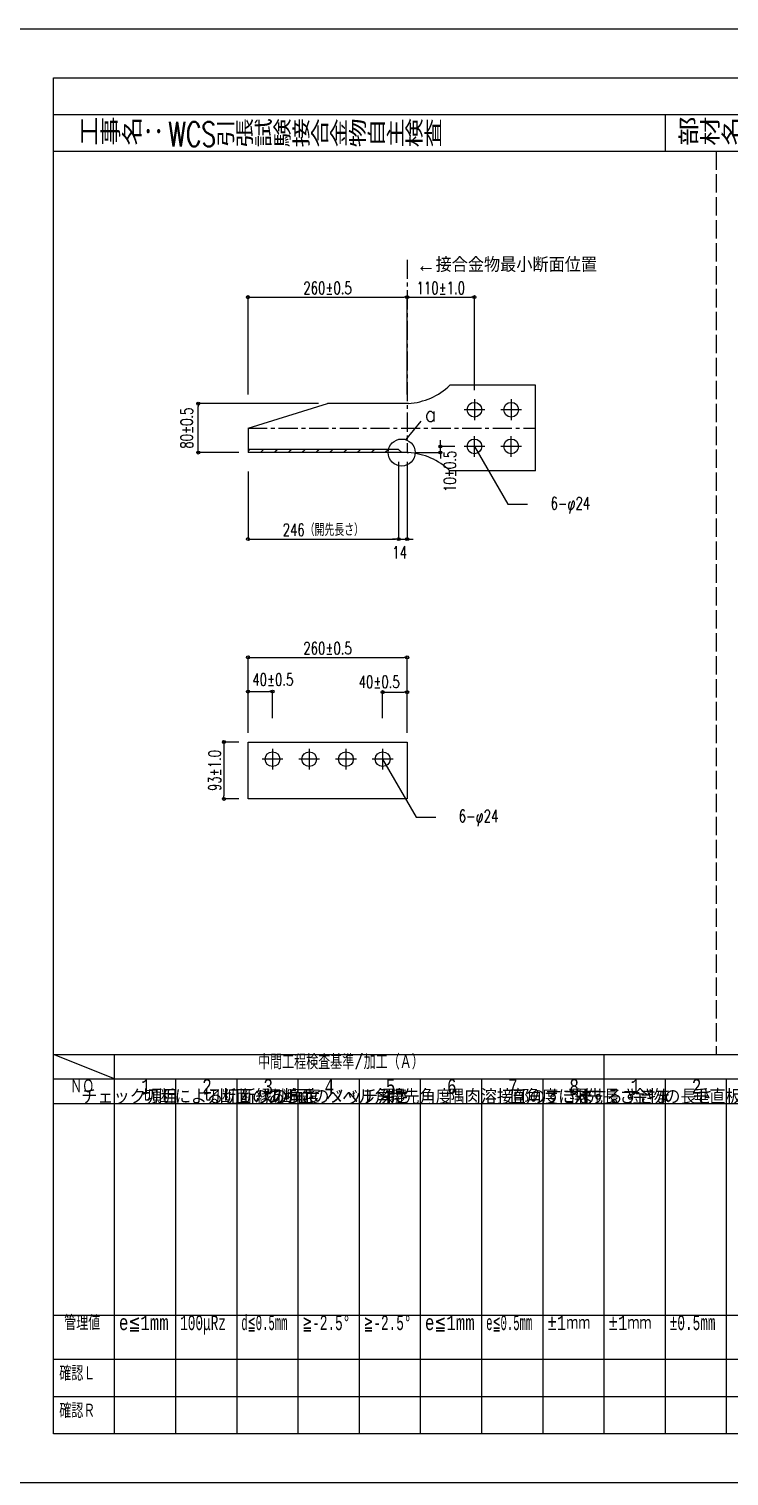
# Model space of a CAD drawing. Header units: millimetres. Extents: x 0 to 29624, y 0 to 14691.
# Drawn here: x 3404 to 4548, y 7139 to 9504 of the extents above; entities that cross this region are included whole.
import ezdxf
from ezdxf.enums import TextEntityAlignment as Align

# ---------------------------------------------------------------- set-up
doc = ezdxf.new("R2010")
doc.units = ezdxf.units.MM
doc.header["$LTSCALE"] = 5
for name, pattern in [('CENTER1', [10, 6.25, -1.25, 1.25, -1.25]), ('DASHED', [7.5, 6, -1.5]), ('JIS_08_50', [53, 50, -1.125, 0.75, -1.125])]:
    doc.linetypes.add(name, pattern=pattern)
doc.layers.get('0').update_dxf_attribs({"color": 255})
doc.layers.get('DEFPOINTS').update_dxf_attribs({"color": 255})
for name, color, linetype in [('CENTER', 2, 'JIS_08_50'), ('LAYER6', 7, 'Continuous'), ('寸法', 4, 'Continuous'), ('文字', 7, 'Continuous'), ('金物', 142, 'Continuous')]:
    doc.layers.add(name, color=color, linetype=linetype)
doc.styles.add('DLSTANDARD1', font='monotxt.shx', dxfattribs={"width": 0.6, "bigfont": 'extfont'})
doc.styles.add('KANJI', font='simplex.shx', dxfattribs={"width": 0.7, "bigfont": 'extfont2.shx'})
doc.styles.get("Standard").update_dxf_attribs({"font": 'simplex.shx', "width": 0.7, "height": 2.5, "bigfont": '@extfont2.shx'})
doc.styles.add('SUNPOU', font='simplex.shx', dxfattribs={"width": 0.7, "bigfont": 'extfont2.shx'})
doc.styles.add('TATEGAKI', font='txt', dxfattribs={"bigfont": 'bigfont.shx'})
doc.dimstyles.new('一般寸法-小さめ', dxfattribs={"dimscale": 10, "dimtxt": 2, "dimasz": 0.5, "dimexe": 0.125, "dimexo": 1.5, "dimgap": 0.5, "dimtad": 1, "dimtxsty": 'KANJI', "dimblk": 'ORIGIN', "dimcen": 0, "dimclrd": 256, "dimclre": 256, "dimclrt": 256, "dimadec": 0, "dimazin": 0, "dimtfac": 1, "dimtmove": 2, "dimatfit": 2, "dimfxl": 0, "dimtolj": 2, "dimlwd": 5, "dimlwe": 5, "dimarcsym": 0})

# ---------------------------------------------------------------- blocks, each defined once
blk = doc.blocks.new('_Origin')
at = {"color": 0, "linetype": 'ByBlock', "lineweight": -2}
blk.add_line((0, 0), (-1, 0), dxfattribs=at)
blk.add_circle((0, 0), 0.5, dxfattribs=at)
blk = doc.blocks.new('*D549')
at = {"layer": 'DEFPOINTS', "color": 0, "ltscale": 4, "transparency": 16777216}
for p in [(4132, 9065.6), (4132, 8898.7), (4022, 8891.7)]:
    blk.add_point(p, dxfattribs=at)
at = {"layer": '寸法', "lineweight": 5, "ltscale": 4, "transparency": 16777216}
for p, q in [((4022, 8906.7), (4022, 9066.9)), ((4027, 9065.6), (4127, 9065.6)), ((4132, 8913.7), (4132, 9066.9))]:
    blk.add_line(p, q, dxfattribs=at)
at = {"layer": '寸法', "lineweight": 5, "ltscale": 4, "transparency": 16777216, "xscale": 5, "yscale": 5, "zscale": 5, "rotation": 180}
blk.add_blockref('_Origin', (4022, 9065.6), dxfattribs=at)
at = {"layer": '寸法', "lineweight": 5, "ltscale": 4, "transparency": 16777216, "xscale": 5, "yscale": 5, "zscale": 5}
blk.add_blockref('_Origin', (4132, 9065.6), dxfattribs=at)
at = {"layer": '寸法', "ltscale": 4, "transparency": 16777216, "insert": (4077, 9080.6), "char_height": 20, "attachment_point": 5, "style": 'KANJI'}
blk.add_mtext('\\A2;110±1.0', dxfattribs=at)
blk = doc.blocks.new('*D550')
at = {"layer": 'DEFPOINTS', "color": 0, "ltscale": 4, "transparency": 16777216}
for p in [(4022, 9065.6), (4022, 8921.7), (3762, 8891.7)]:
    blk.add_point(p, dxfattribs=at)
at = {"layer": '寸法', "lineweight": 5, "ltscale": 4, "transparency": 16777216}
for p, q in [((3762, 8906.7), (3762, 9066.9)), ((3767, 9065.6), (4017, 9065.6)), ((4022, 8936.7), (4022, 9066.9))]:
    blk.add_line(p, q, dxfattribs=at)
at = {"layer": '寸法', "lineweight": 5, "ltscale": 4, "transparency": 16777216, "xscale": 5, "yscale": 5, "zscale": 5, "rotation": 180}
blk.add_blockref('_Origin', (3762, 9065.6), dxfattribs=at)
at = {"layer": '寸法', "lineweight": 5, "ltscale": 4, "transparency": 16777216, "xscale": 5, "yscale": 5, "zscale": 5}
blk.add_blockref('_Origin', (4022, 9065.6), dxfattribs=at)
at = {"layer": '寸法', "ltscale": 4, "transparency": 16777216, "insert": (3892, 9080.6), "char_height": 20, "attachment_point": 5, "style": 'KANJI'}
blk.add_mtext('\\A2;260±0.5', dxfattribs=at)
blk = doc.blocks.new('*D551')
at = {"layer": 'DEFPOINTS', "color": 0, "ltscale": 4, "transparency": 16777216}
for p in [(3680.6, 8891.7), (3892, 8891.7), (3762, 8811.7)]:
    blk.add_point(p, dxfattribs=at)
at = {"layer": '寸法', "lineweight": 5, "ltscale": 4, "transparency": 16777216}
for p, q in [((3877, 8891.7), (3679.4, 8891.7)), ((3680.6, 8816.7), (3680.6, 8886.7)), ((3747, 8811.7), (3679.4, 8811.7))]:
    blk.add_line(p, q, dxfattribs=at)
at = {"layer": '寸法', "lineweight": 5, "ltscale": 4, "transparency": 16777216, "xscale": 5, "yscale": 5, "zscale": 5}
for p, rotation in [((3680.6, 8891.7), 90), ((3680.6, 8811.7), 270)]:
    blk.add_blockref('_Origin', p, dxfattribs=dict(at, rotation=rotation))
at = {"layer": '寸法', "ltscale": 4, "transparency": 16777216, "insert": (3661.9, 8851.7), "char_height": 20, "attachment_point": 5, "rotation": 90, "style": 'KANJI'}
blk.add_mtext('\\A2;80±0.5', dxfattribs=at)
blk = doc.blocks.new('*D552')
at = {"layer": 'DEFPOINTS', "color": 0, "ltscale": 4, "transparency": 16777216}
for p in [(4008, 8811.7), (3762, 8795.7), (4008, 8670.2)]:
    blk.add_point(p, dxfattribs=at)
at = {"layer": '寸法', "lineweight": 5, "ltscale": 4, "transparency": 16777216}
for p, q in [((3762, 8780.7), (3762, 8668.9)), ((4008, 8796.7), (4008, 8668.9)), ((3767, 8670.2), (4003, 8670.2))]:
    blk.add_line(p, q, dxfattribs=at)
at = {"layer": '寸法', "lineweight": 5, "ltscale": 4, "transparency": 16777216, "xscale": 5, "yscale": 5, "zscale": 5, "rotation": 180}
blk.add_blockref('_Origin', (3762, 8670.2), dxfattribs=at)
at = {"layer": '寸法', "lineweight": 5, "ltscale": 4, "transparency": 16777216, "xscale": 5, "yscale": 5, "zscale": 5}
blk.add_blockref('_Origin', (4008, 8670.2), dxfattribs=at)
at = {"layer": '寸法', "ltscale": 4, "transparency": 16777216, "insert": (3885, 8685.2), "char_height": 20, "attachment_point": 5, "style": 'KANJI'}
blk.add_mtext('\\A2;246（開先長さ）', dxfattribs=at)
blk = doc.blocks.new('*D553')
at = {"layer": 'DEFPOINTS', "color": 0, "ltscale": 4, "transparency": 16777216}
for p in [(4008, 8811.7), (4022, 8811.7), (4022, 8670.2)]:
    blk.add_point(p, dxfattribs=at)
at = {"layer": '寸法', "lineweight": 5, "ltscale": 4, "transparency": 16777216}
for p, q in [((4008, 8796.7), (4008, 8668.9)), ((4022, 8796.7), (4022, 8668.9)), ((4003, 8670.2), (3998, 8670.2)), ((4008, 8670.2), (4022, 8670.2)), ((4027, 8670.2), (4032, 8670.2))]:
    blk.add_line(p, q, dxfattribs=at)
at = {"layer": '寸法', "lineweight": 5, "ltscale": 4, "transparency": 16777216, "xscale": 5, "yscale": 5, "zscale": 5}
blk.add_blockref('_Origin', (4008, 8670.2), dxfattribs=at)
at = {"layer": '寸法', "lineweight": 5, "ltscale": 4, "transparency": 16777216, "xscale": 5, "yscale": 5, "zscale": 5, "rotation": 180}
blk.add_blockref('_Origin', (4022, 8670.2), dxfattribs=at)
at = {"layer": '寸法', "ltscale": 4, "transparency": 16777216, "insert": (4009.7, 8648.5), "char_height": 20, "attachment_point": 5, "style": 'KANJI'}
blk.add_mtext('\\A2;14', dxfattribs=at)
blk = doc.blocks.new('*D555')
at = {"layer": 'DEFPOINTS', "color": 0, "ltscale": 4, "transparency": 16777216}
for p in [(3802, 8421.1), (3802, 8362.5), (3762, 8338.6)]:
    blk.add_point(p, dxfattribs=at)
at = {"layer": '寸法', "lineweight": 5, "ltscale": 4, "transparency": 16777216}
for p, q in [((3762, 8353.6), (3762, 8422.4)), ((3767, 8421.1), (3797, 8421.1)), ((3802, 8377.5), (3802, 8422.4))]:
    blk.add_line(p, q, dxfattribs=at)
at = {"layer": '寸法', "lineweight": 5, "ltscale": 4, "transparency": 16777216, "xscale": 5, "yscale": 5, "zscale": 5, "rotation": 180}
blk.add_blockref('_Origin', (3762, 8421.1), dxfattribs=at)
at = {"layer": '寸法', "lineweight": 5, "ltscale": 4, "transparency": 16777216, "xscale": 5, "yscale": 5, "zscale": 5}
blk.add_blockref('_Origin', (3802, 8421.1), dxfattribs=at)
at = {"layer": '寸法', "ltscale": 4, "transparency": 16777216, "insert": (3802.6, 8440.7), "char_height": 20, "attachment_point": 5, "style": 'KANJI'}
blk.add_mtext('\\A2;40±0.5', dxfattribs=at)
blk = doc.blocks.new('*D556')
at = {"layer": 'DEFPOINTS', "color": 0, "ltscale": 4, "transparency": 16777216}
for p in [(4022, 8420.1), (3982, 8362.5), (4022, 8338.6)]:
    blk.add_point(p, dxfattribs=at)
at = {"layer": '寸法', "lineweight": 5, "ltscale": 4, "transparency": 16777216}
for p, q in [((3982, 8377.5), (3982, 8421.3)), ((3987, 8420.1), (4017, 8420.1)), ((4022, 8353.6), (4022, 8421.3))]:
    blk.add_line(p, q, dxfattribs=at)
at = {"layer": '寸法', "lineweight": 5, "ltscale": 4, "transparency": 16777216, "xscale": 5, "yscale": 5, "zscale": 5, "rotation": 180}
blk.add_blockref('_Origin', (3982, 8420.1), dxfattribs=at)
at = {"layer": '寸法', "lineweight": 5, "ltscale": 4, "transparency": 16777216, "xscale": 5, "yscale": 5, "zscale": 5}
blk.add_blockref('_Origin', (4022, 8420.1), dxfattribs=at)
at = {"layer": '寸法', "ltscale": 4, "transparency": 16777216, "insert": (3976.4, 8437), "char_height": 20, "attachment_point": 5, "style": 'KANJI'}
blk.add_mtext('\\A2;40±0.5', dxfattribs=at)
blk = doc.blocks.new('*D557')
at = {"layer": 'DEFPOINTS', "color": 0, "ltscale": 4, "transparency": 16777216}
for p in [(4022, 8476.9), (3762, 8371.6), (4022, 8362.7)]:
    blk.add_point(p, dxfattribs=at)
at = {"layer": '寸法', "lineweight": 5, "ltscale": 4, "transparency": 16777216}
for p, q in [((3762, 8386.6), (3762, 8478.1)), ((3767, 8476.9), (4017, 8476.9)), ((4022, 8377.7), (4022, 8478.1))]:
    blk.add_line(p, q, dxfattribs=at)
at = {"layer": '寸法', "lineweight": 5, "ltscale": 4, "transparency": 16777216, "xscale": 5, "yscale": 5, "zscale": 5, "rotation": 180}
blk.add_blockref('_Origin', (3762, 8476.9), dxfattribs=at)
at = {"layer": '寸法', "lineweight": 5, "ltscale": 4, "transparency": 16777216, "xscale": 5, "yscale": 5, "zscale": 5}
blk.add_blockref('_Origin', (4022, 8476.9), dxfattribs=at)
at = {"layer": '寸法', "ltscale": 4, "transparency": 16777216, "insert": (3892, 8491.9), "char_height": 20, "attachment_point": 5, "style": 'KANJI'}
blk.add_mtext('\\A2;260±0.5', dxfattribs=at)
blk = doc.blocks.new('*D558')
at = {"layer": 'DEFPOINTS', "color": 0, "ltscale": 4, "transparency": 16777216}
for p in [(3762, 8338.6), (3722.6, 8245.6), (3762, 8245.6)]:
    blk.add_point(p, dxfattribs=at)
at = {"layer": '寸法', "lineweight": 5, "ltscale": 4, "transparency": 16777216}
for p, q in [((3747, 8338.6), (3721.4, 8338.6)), ((3722.6, 8333.6), (3722.6, 8250.6)), ((3747, 8245.6), (3721.4, 8245.6))]:
    blk.add_line(p, q, dxfattribs=at)
at = {"layer": '寸法', "lineweight": 5, "ltscale": 4, "transparency": 16777216, "xscale": 5, "yscale": 5, "zscale": 5}
for p, rotation in [((3722.6, 8338.6), 90), ((3722.6, 8245.6), 270)]:
    blk.add_blockref('_Origin', p, dxfattribs=dict(at, rotation=rotation))
at = {"layer": '寸法', "ltscale": 4, "transparency": 16777216, "insert": (3707.6, 8292.1), "char_height": 20, "attachment_point": 5, "rotation": 90, "style": 'KANJI'}
blk.add_mtext('\\A2;93±1.0', dxfattribs=at)
blk = doc.blocks.new('*D599')
at = {"layer": 'DEFPOINTS', "color": 0, "transparency": 16777216}
for p in [(4022, 8811.7), (4076.4, 8821.7), (4115, 8821.7)]:
    blk.add_point(p, dxfattribs=at)
at = {"layer": '寸法', "lineweight": 5, "transparency": 16777216}
for p, q in [((4076.4, 8826.7), (4076.4, 8831.7)), ((4037, 8811.7), (4077.7, 8811.7)), ((4100, 8821.7), (4075.2, 8821.7)), ((4076.4, 8811.7), (4076.4, 8821.7)), ((4076.4, 8806.7), (4076.4, 8801.7))]:
    blk.add_line(p, q, dxfattribs=at)
at = {"layer": '寸法', "lineweight": 5, "transparency": 16777216, "xscale": 5, "yscale": 5, "zscale": 5}
for p, rotation in [((4076.4, 8821.7), 270), ((4076.4, 8811.7), 90)]:
    blk.add_blockref('_Origin', p, dxfattribs=dict(at, rotation=rotation))
at = {"layer": '寸法', "transparency": 16777216, "insert": (4091.7, 8781), "char_height": 20, "attachment_point": 5, "rotation": 90, "style": 'KANJI'}
blk.add_mtext('\\A2;10±0.5', dxfattribs=at)

msp = doc.modelspace()

# ---------------------------------------------------------------- hatches: boundary and pattern name
at = {"layer": '金物', "ltscale": 4}
h = msp.add_hatch(dxfattribs=at)
h.set_pattern_fill('JIS_LC_20', color=256, scale=0.8)
h.set_pattern_definition([(45, (-1823.014, 7935.727), (-11.31371, 11.31371), []), (45, (-1822.694, 7935.727), (-11.31371, 11.31371), [])])
h.paths.add_polyline_path([(3801.987, 8816.827), (3761.987, 8816.827), (3761.987, 8811.727), (3801.987, 8811.727)])
h.paths.add_polyline_path([(3824.987, 8816.827), (3801.987, 8816.827), (3801.987, 8811.727), (3824.987, 8811.727)])
h.paths.add_polyline_path([(3861.987, 8816.827), (3824.987, 8816.827), (3824.987, 8811.727), (3861.987, 8811.727)])
h.paths.add_polyline_path([(3921.987, 8816.827), (3861.987, 8816.827), (3861.987, 8811.727), (3921.987, 8811.727)])
h.paths.add_polyline_path([(3981.987, 8816.827), (3921.987, 8816.827), (3921.987, 8811.727), (3981.987, 8811.727)])
h.paths.add_polyline_path([(4007.987, 8816.827), (3981.987, 8816.827), (3981.987, 8811.727), (4007.987, 8811.727)])

# ---------------------------------------------------------------- linework, layer by layer
at = {"linetype": 'Continuous', "lineweight": -3}
for p, q in [((3444, 9364), (6648, 9364)), ((4444, 9304), (4444, 9364)), ((3444, 9304), (6648, 9304)), ((3444, 7828), (6648, 7828)), ((3444, 7788), (6648, 7788)), ((3444, 7748), (6344, 7748)), ((3444, 7401.709), (6344, 7401.709)), ((3444, 7329.936), (6344, 7329.936)), ((3444, 7268.968), (6344, 7268.968))]:
    msp.add_line(p, q, dxfattribs=at)
at = {"linetype": 'DASHED', "lineweight": -3}
msp.add_line((4527.184, 9304), (4527.184, 7828), dxfattribs=at)
at = {"linetype": 'Continuous', "lineweight": -3}
for points in [[(3364, 9504), (6728, 9504), (6728, 7128), (3364, 7128)], [(3444, 9424), (6648, 9424), (6648, 7208), (3444, 7208)]]:
    msp.add_lwpolyline(points, close=True, dxfattribs=at)
at = {"layer": 'CENTER', "linetype": 'CENTER1'}
for p, q in [((4021.987, 9126.887), (4021.987, 8811.727)), ((3761.987, 8851.727), (4231.987, 8851.727))]:
    msp.add_line(p, q, dxfattribs=at)
at = {"layer": 'CENTER'}
for p, q in [((4131.987, 8898.727), (4131.987, 8864.727)), ((4191.987, 8898.727), (4191.987, 8864.727)), ((4148.987, 8881.727), (4114.987, 8881.727)), ((4208.987, 8881.727), (4174.987, 8881.727)), ((4131.987, 8804.727), (4131.987, 8838.727)), ((4191.987, 8804.727), (4191.987, 8838.727)), ((4148.987, 8821.727), (4114.987, 8821.727)), ((4208.987, 8821.727), (4174.987, 8821.727))]:
    msp.add_line(p, q, dxfattribs=at)
at = {"layer": '寸法', "ltscale": 4}
msp.add_line((4020.092, 8832.624), (4045.129, 8863.011), dxfattribs=at)
at = {"layer": '寸法'}
for p, q in [((4131.987, 8821.727), (4186.63, 8727.081)), ((4186.63, 8727.081), (4218.778, 8727.081)), ((3981.987, 8310.585), (4036.63, 8215.939)), ((4036.63, 8215.939), (4068.778, 8215.939))]:
    msp.add_line(p, q, dxfattribs=at)
at = {"layer": '寸法', "linetype": 'Continuous'}
for p, q in [((3544, 7788), (3444, 7828)), ((3544, 7208), (3544, 7828)), ((4344, 7208), (4344, 7828)), ((3644, 7208), (3644, 7788)), ((3744, 7208), (3744, 7788)), ((3844, 7208), (3844, 7788)), ((3944, 7208), (3944, 7788)), ((4044, 7208), (4044, 7788)), ((4144, 7208), (4144, 7788)), ((4244, 7208), (4244, 7788)), ((4444, 7208), (4444, 7788)), ((4544, 7208), (4544, 7788))]:
    msp.add_line(p, q, dxfattribs=at)
msp.add_circle((4013.087, 8811.727), 22.04, dxfattribs=at)
at = {"layer": '金物'}
for p, q in [((4231.987, 8921.727), (4091.987, 8921.727)), ((4231.987, 8781.727), (4231.987, 8921.727)), ((3761.987, 8851.727), (3891.987, 8891.727)), ((4023.987, 8891.727), (3891.987, 8891.727)), ((3761.987, 8851.727), (3761.987, 8811.727)), ((4007.987, 8816.827), (3761.987, 8816.827)), ((4021.987, 8811.727), (3761.987, 8811.727)), ((4231.987, 8781.727), (4091.987, 8781.727))]:
    msp.add_line(p, q, dxfattribs=at)
at = {"layer": '金物', "ltscale": 4}
msp.add_line((4007.987, 8816.827), (4013.087, 8811.727), dxfattribs=at)
at = {"layer": '金物', "ltscale": 5}
msp.add_line((4021.987, 8811.727), (4023.987, 8811.727), dxfattribs=at)
at = {"layer": '金物', "color": 153}
for p, q in [((3761.987, 8245.585), (3761.987, 8338.585)), ((3761.987, 8338.585), (4021.987, 8338.585)), ((3801.987, 8327.585), (3801.987, 8293.585)), ((3861.987, 8327.585), (3861.987, 8293.585)), ((3921.987, 8327.585), (3921.987, 8293.585)), ((3981.987, 8327.585), (3981.987, 8293.585)), ((4021.987, 8338.585), (4021.987, 8245.585)), ((3818.987, 8310.585), (3784.987, 8310.585)), ((3878.987, 8310.585), (3844.987, 8310.585)), ((3938.987, 8310.585), (3904.987, 8310.585)), ((3998.987, 8310.585), (3964.987, 8310.585)), ((4021.987, 8245.585), (3761.987, 8245.585))]:
    msp.add_line(p, q, dxfattribs=at)
at = {"layer": '金物'}
for centre in [(4131.987, 8881.727), (4191.987, 8881.727), (4131.987, 8821.727), (4191.987, 8821.727)]:
    msp.add_circle(centre, 12, dxfattribs=at)
at = {"layer": '金物', "color": 153}
for centre in [(3801.987, 8310.585), (3861.987, 8310.585), (3921.987, 8310.585), (3981.987, 8310.585)]:
    msp.add_circle(centre, 12, dxfattribs=at)
at = {"layer": '金物', "ltscale": 4}
for centre, start, end in [((4016.197, 9001.451), 274.060941, 313.550946), ((4016.197, 8702.003), 46.449054, 85.939059)]:
    msp.add_arc(centre, 110, start, end, dxfattribs=at)

# ---------------------------------------------------------------- texts
at = {"layer": 'LAYER6', "color": 0, "linetype": 'Continuous', "lineweight": -3, "width": 0.8}
for s, p in [('工事名：', (3484.009, 9314.926)), ('部材名：', (4463.834, 9314.926))]:
    msp.add_text(s, height=40, dxfattribs=at).set_placement(p)
at = {"layer": 'LAYER6', "color": 0, "linetype": 'Continuous', "lineweight": -3, "insert": (3631.858, 9352.098), "char_height": 40, "width": 924.29947, "attachment_point": 1}
msp.add_mtext('WCS引張試験接合金物自主検査', dxfattribs=at)
at = {"layer": '寸法', "ltscale": 4, "style": 'SUNPOU'}
for s, p in [('←接合金物最小断面位置', (4332.387, 9118.595)), ('a', (4069.874, 8874.511))]:
    msp.add_text(s, height=24, dxfattribs=at).set_placement(p, align=Align.MIDDLE_RIGHT)
at = {"layer": '寸法', "char_height": 20, "width": 98.97993, "attachment_point": 3}
for insert in [(4321.165, 8738.805), (4171.165, 8227.662)]:
    msp.add_mtext('6-φ24', dxfattribs=dict(at, insert=insert))
at = {"layer": '文字', "color": 0, "linetype": 'Continuous', "ltscale": 6, "style": 'DLSTANDARD1'}
for s, width, p in [('中間工程検査基準/加工（Ａ）', 0.74375, (3778.447, 7796.574)), ('ＮＯ', 0.74375, (3471.463, 7756.574)), ('1', 0.74375, (3587.207, 7756.574)), ('2', 0.74375, (3687.207, 7756.574)), ('3', 0.74375, (3787.207, 7756.574)), ('4', 0.74375, (3887.207, 7756.574)), ('5', 0.74375, (3987.207, 7756.574)), ('6', 0.74375, (4087.207, 7756.574)), ('7', 0.74375, (4187.207, 7756.574)), ('1', 0.74375, (4387.207, 7756.574)), ('2', 0.74375, (4487.207, 7756.574)), ('管理値', 0.74375, (3461.648, 7370.284)), ('d≦0.5mm', 0.5, (3751.094, 7370.284)), ('e≦1mm', 0.74375, (3551.094, 7370.284)), ('100μRz', 0.6, (3651.094, 7370.284)), ('≧-2.5°', 0.6, (3851.094, 7370.284)), ('≧-2.5°', 0.6, (3951.094, 7370.284)), ('e≦1mm', 0.74375, (4051.094, 7370.284)), ('e≦0.5mm', 0.5, (4151.094, 7370.284)), ('±1ｍｍ', 0.74375, (4351.094, 7370.284)), ('±0.5mm', 0.6, (4451.094, 7370.284)), ('確認Ｌ', 0.74375, (3453.522, 7287.593)), ('確認Ｒ', 0.74375, (3453.522, 7226.625))]:
    msp.add_text(s, height=24, dxfattribs=dict(at, width=width)).set_placement(p, align=Align.BOTTOM_LEFT)
at = {"layer": '文字', "color": 1, "linetype": 'Continuous', "ltscale": 6, "style": 'DLSTANDARD1', "width": 0.74375}
for s, p in [('8', (4287.207, 7756.574)), ('±1ｍｍ', (4251.094, 7370.284))]:
    msp.add_text(s, height=24, dxfattribs=at).set_placement(p, align=Align.BOTTOM_LEFT)
at = {"layer": '文字', "color": 0, "linetype": 'Continuous', "ltscale": 6, "style": 'TATEGAKI'}
for s, p in [('チェック項目', (3489.476, 7739.673)), ('切断による切断縁の角度', (3589.476, 7739.673)), ('切断面のあらさ', (3689.476, 7739.673)), ('切断面のノッチ深さ', (3789.476, 7739.673)), ('ベベル角度', (3889.476, 7739.673)), ('開先角度', (3989.476, 7739.673)), ('隅肉溶接部のすきま', (4089.476, 7739.673)), ('直角度に対するすきま', (4189.476, 7739.673)), ('金物の長さ', (4389.476, 7739.673)), ('垂直板平面曲がり', (4489.476, 7739.673))]:
    msp.add_text(s, height=24, dxfattribs=at).set_placement(p, align=Align.BOTTOM_LEFT)
at = {"layer": '文字', "color": 1, "linetype": 'Continuous', "ltscale": 6, "style": 'TATEGAKI'}
msp.add_text('開先長さ', height=24, dxfattribs=at).set_placement((4289.476, 7739.673), align=Align.BOTTOM_LEFT)

# ---------------------------------------------------------------- dimensions: what is measured, and where the dimension line sits
at = {"layer": '寸法', "ltscale": 4}
for base, p1, p2, text, picture, middle in [((4021.987, 9065.628), (3761.987, 8891.727), (4021.987, 8921.727), '260±0.5', '*D550', (3891.987, 9080.628)), ((4131.987, 9065.628), (4021.987, 8891.727), (4131.987, 8898.727), '110±1.0', '*D549', (4076.987, 9080.628)), ((4007.987, 8670.172), (3761.987, 8795.727), (4007.987, 8811.727), '246（開先長さ）', '*D552', (3884.987, 8685.172)), ((4021.987, 8476.88), (3761.987, 8371.63), (4021.987, 8362.675), '260±0.5', '*D557', (3891.987, 8491.88))]:
    dim = msp.add_linear_dim(base=base, p1=p1, p2=p2, text=text, dimstyle='一般寸法-小さめ', dxfattribs=at)
    dim.commit()
    dim.dimension.update_dxf_attribs({"geometry": picture, "text_midpoint": middle})
for base, p1, p2, angle, text, picture, middle in [((3680.621, 8891.727), (3761.987, 8811.727), (3891.987, 8891.727), 90, '80±0.5', '*D551', (3661.871, 8851.727)), ((3722.606, 8245.585), (3761.987, 8338.585), (3761.987, 8245.585), 270, '93±1.0', '*D558', (3707.606, 8292.085))]:
    dim = msp.add_linear_dim(base=base, p1=p1, p2=p2, angle=angle, text=text, dimstyle='一般寸法-小さめ', dxfattribs=at)
    dim.commit()
    dim.dimension.update_dxf_attribs({"geometry": picture, "text_midpoint": middle})
at = {"layer": '寸法'}
dim = msp.add_linear_dim(base=(4076.432, 8821.727), p1=(4021.987, 8811.727), p2=(4114.987, 8821.727), angle=90, text='10±0.5', dimstyle='一般寸法-小さめ', dxfattribs=at)
dim.commit()
dim.dimension.update_dxf_attribs({"geometry": '*D599', "text_midpoint": (4091.734, 8780.956), "dimtype": 160})
at = {"layer": '寸法', "ltscale": 4}
dim = msp.add_linear_dim(base=(4021.987, 8670.172), p1=(4007.987, 8811.727), p2=(4021.987, 8811.727), dimstyle='一般寸法-小さめ', dxfattribs=at)
dim.commit()
dim.dimension.update_dxf_attribs({"geometry": '*D553', "text_midpoint": (4009.708, 8648.546), "dimtype": 160})
for base, p1, p2, picture, middle in [((3801.987, 8421.133), (3761.987, 8338.585), (3801.987, 8362.495), '*D555', (3802.554, 8440.654)), ((4021.987, 8420.066), (3981.987, 8362.495), (4021.987, 8338.585), '*D556', (3976.368, 8436.96))]:
    dim = msp.add_linear_dim(base=base, p1=p1, p2=p2, text='40±0.5', dimstyle='一般寸法-小さめ', dxfattribs=at)
    dim.commit()
    dim.dimension.update_dxf_attribs({"geometry": picture, "text_midpoint": middle, "dimtype": 160})

doc.saveas('drawing.dxf')
